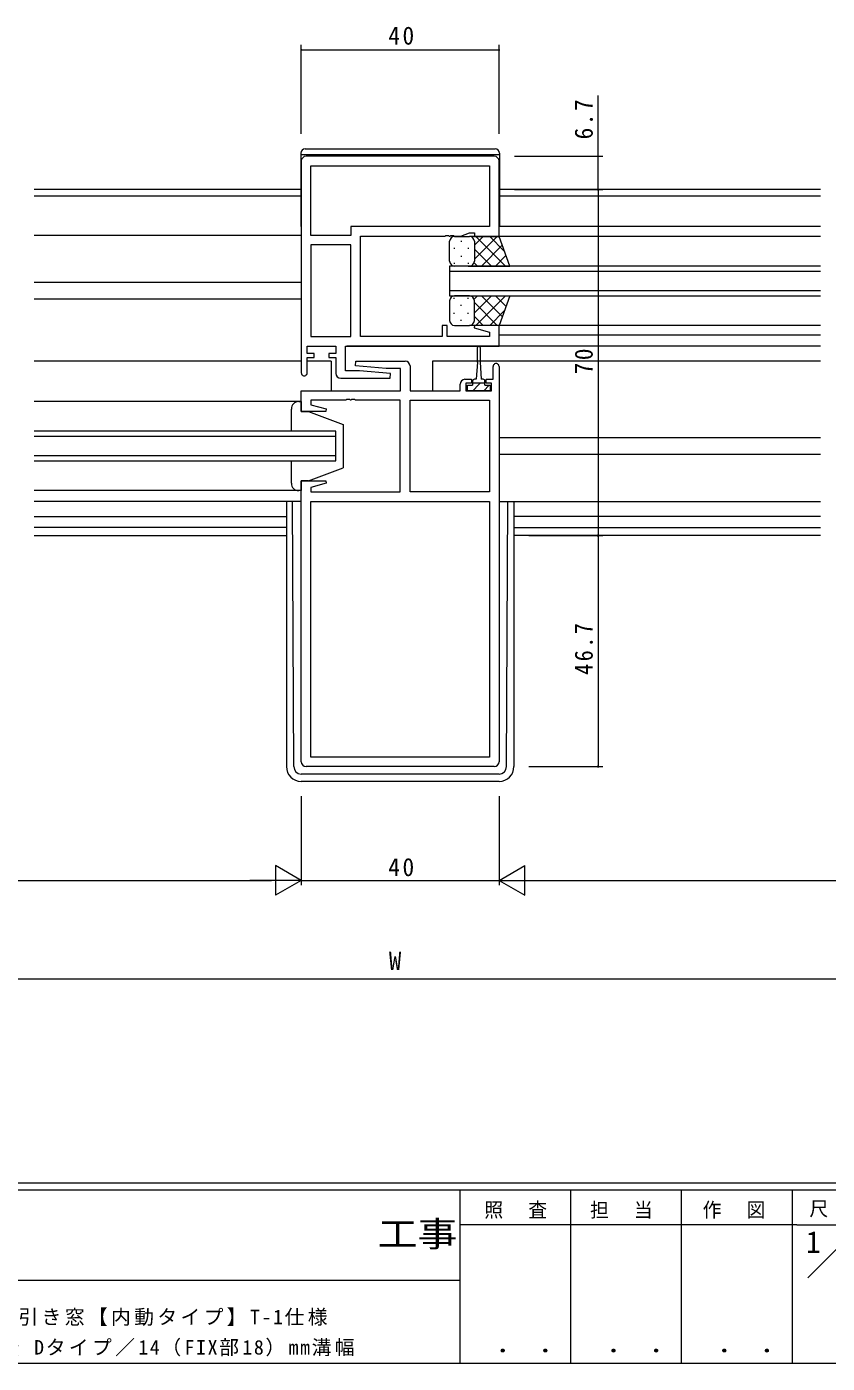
# Model space of a CAD drawing. Units: millimetres on the paper. Extents: x -420 to 373, y -297 to 267.
# Drawn here: x 10 to 171.8, y -297 to -26.8 of the extents above; entities that cross this region are included whole.
import ezdxf
from ezdxf.enums import TextEntityAlignment as Align

# ---------------------------------------------------------------- set-up
doc = ezdxf.new("R2010")
doc.units = ezdxf.units.MM
for name, color, linetype, lineweight in [('0-1_YKK_ZWAK', 7, 'Continuous', 9), ('0-3_YKK_12', 2, 'Continuous', 9), ('0-4_YKK_D', 6, 'Continuous', 9), ('0-6_YKK_13', 4, 'Continuous', 9), ('0-7_YKK_11', 7, 'Continuous', 9)]:
    doc.layers.add(name, color=color, linetype=linetype, lineweight=lineweight)
doc.layers.add('0-2_USER1', color=3, linetype='Continuous')
doc.styles.add('ＭＳ ゴシック', font='')
doc.styles.get('ＭＳ ゴシック').set_extended_font_data('MS Gothic')

msp = doc.modelspace()

# ---------------------------------------------------------------- linework, layer by layer
at = {"layer": '0-1_YKK_ZWAK'}
for p, q in [((352.3, -260.6), (-417.7, -260.6)), ((314.5, -262), (-417.7, -262)), ((97.5, -262), (97.5, -297)), ((119.9, -262), (119.9, -297)), ((142.3, -262), (142.3, -297)), ((164.7, -262), (164.7, -297)), ((165.684, -268.999), (97.5, -268.999)), ((165.684, -268.999), (185.7, -268.999)), ((167.87, -279.736), (177.564, -270.043)), ((-31.3, -280.199), (97.5, -280.199)), ((-417.7, -297), (314.5, -297))]:
    msp.add_line(p, q, dxfattribs=at)
at = {"layer": '0-3_YKK_12'}
for p, q in [((65.365, -59.677), (11.465, -59.677)), ((65.365, -61.077), (11.465, -61.077)), ((170.465, -59.677), (105.565, -59.677)), ((170.465, -61.077), (105.565, -61.077)), ((170.465, -67.176), (105.465, -67.177)), ((65.465, -68.977), (11.465, -68.977)), ((170.465, -69.176), (104.965, -69.177)), ((95.465, -75.177), (95.465, -81.177)), ((170.465, -75.177), (95.465, -75.177)), ((95.465, -76.177), (170.465, -76.177)), ((65.465, -78.477), (11.465, -78.477)), ((170.465, -80.177), (95.465, -80.177)), ((65.465, -81.877), (11.465, -81.877)), ((95.465, -81.177), (170.465, -81.177)), ((170.465, -87.175), (105.086, -87.174)), ((170.465, -91.376), (74.686, -91.377)), ((170.465, -89.176), (105.465, -89.176)), ((65.465, -94.377), (11.465, -94.377)), ((71.535, -94.377), (66.665, -94.377)), ((71.535, -94.377), (71.535, -100.269)), ((170.465, -94.377), (92.035, -94.377)), ((92.035, -94.377), (92.035, -100.269)), ((119.465, -94.377), (101.615, -94.377)), ((65.465, -102.577), (11.465, -102.577)), ((72.465, -108.577), (11.465, -108.577)), ((11.465, -109.577), (72.465, -109.577)), ((72.465, -114.577), (72.465, -108.577)), ((170.465, -109.877), (105.465, -109.877)), ((170.465, -113.277), (105.465, -113.277)), ((72.465, -113.577), (11.465, -113.577)), ((11.465, -114.577), (72.465, -114.577)), ((65.465, -120.577), (11.465, -120.577)), ((65.465, -122.777), (11.465, -122.777)), ((11.465, -125.777), (62.465, -125.777)), ((170.465, -125.777), (108.465, -125.777)), ((62.465, -128.047), (11.465, -128.047)), ((11.465, -129.677), (62.465, -129.677)), ((108.465, -128.047), (170.465, -128.047)), ((170.465, -129.677), (108.465, -129.677))]:
    msp.add_line(p, q, dxfattribs=at)
at = {"layer": '0-4_YKK_D'}
for p, q in [((65.465, -48.474), (65.465, -30.474)), ((65.465, -31.474), (105.465, -31.474)), ((105.465, -48.474), (105.465, -30.474)), ((108.565, -52.974), (126.465, -52.974)), ((108.565, -59.677), (126.465, -59.677)), ((125.465, -59.677), (125.465, -129.677)), ((111.465, -129.677), (126.465, -129.677)), ((125.465, -129.677), (125.465, -176.377)), ((111.465, -176.377), (126.465, -176.377)), ((65.465, -182.374), (65.465, -200.374)), ((65.465, -182.374), (65.465, -200.374)), ((105.465, -182.374), (105.465, -200.374)), ((105.465, -182.374), (105.465, -200.374)), ((65.465, -199.374), (60.269, -196.374)), ((60.269, -196.374), (60.269, -202.374)), ((105.465, -199.374), (110.661, -196.374)), ((110.661, -202.374), (110.661, -196.374)), ((-78.535, -199.374), (59.465, -199.374)), ((65.465, -199.374), (55.072, -199.374)), ((65.465, -199.374), (60.269, -202.374)), ((65.465, -199.374), (105.465, -199.374)), ((105.465, -199.374), (110.661, -202.374)), ((105.465, -199.374), (115.857, -199.374)), ((111.465, -199.374), (249.465, -199.374)), ((248.465, -219.374), (-77.535, -219.374))]:
    msp.add_line(p, q, dxfattribs=at)
msp.add_lwpolyline([(125.465, -59.677), (125.465, -52.974), (125.465, -40.673)], dxfattribs=at)
for centre, start, end in [((65.465, -31.474), 0, 180), ((65.465, -31.474), 180, 0), ((105.465, -31.474), 0, 180), ((105.465, -31.474), 180, 0), ((125.465, -52.974), 90, 270), ((125.465, -52.974), 270, 90), ((125.465, -59.677), 90, 270), ((125.465, -59.677), 90, 270), ((125.465, -59.677), 270, 90), ((125.465, -59.677), 270, 90), ((125.465, -129.677), 90, 270), ((125.465, -129.677), 90, 270), ((125.465, -129.677), 270, 90), ((125.465, -129.677), 270, 90), ((125.465, -176.377), 90, 270), ((125.465, -176.377), 270, 90)]:
    msp.add_arc(centre, 0.106, start, end, dxfattribs=at)
at = {"layer": '0-6_YKK_13'}
for p, q in [((65.365, -52.374), (65.365, -67.174)), ((105.565, -52.674), (65.365, -52.674)), ((66.265, -51.474), (104.665, -51.474)), ((105.565, -52.374), (105.565, -67.174)), ((65.365, -67.174), (65.465, -67.174)), ((105.565, -67.174), (105.465, -67.174)), ((95.468, -74.178), (95.468, -70.178)), ((96.468, -69.178), (99.468, -69.178)), ((97.832, -70.098), (97.832, -70.298)), ((105.468, -69.178), (99.468, -69.178)), ((100.468, -70.97), (102.26, -69.178)), ((100.468, -73.799), (105.088, -69.178)), ((100.468, -70.178), (100.468, -73.778)), ((100.736, -69.178), (106.737, -75.178)), ((103.565, -69.178), (106.526, -72.139)), ((107.611, -75.178), (105.468, -69.178)), ((96.417, -71.513), (96.417, -71.713)), ((99.247, -71.513), (99.247, -71.713)), ((100.468, -70.578), (100.468, -74.178)), ((100.468, -71.739), (103.908, -75.178)), ((101.917, -75.178), (106.113, -70.983)), ((96.417, -74.543), (96.417, -74.743)), ((99.468, -75.178), (96.468, -75.178)), ((97.832, -73.128), (97.832, -73.328)), ((99.247, -74.543), (99.247, -74.743)), ((99.247, -75.178), (107.611, -75.178)), ((100.412, -74.51), (101.08, -75.178)), ((104.745, -75.178), (106.857, -73.067)), ((95.468, -82.177), (95.468, -86.177)), ((96.417, -81.812), (96.417, -81.612)), ((99.468, -81.177), (96.468, -81.177)), ((97.832, -83.227), (97.832, -83.027)), ((99.247, -81.177), (107.611, -81.177)), ((99.247, -81.812), (99.247, -81.612)), ((100.412, -81.845), (101.08, -81.177)), ((100.468, -84.617), (103.908, -81.177)), ((100.468, -85.777), (100.468, -82.177)), ((100.468, -82.556), (105.088, -87.177)), ((100.468, -86.177), (100.468, -82.577)), ((100.736, -87.177), (106.737, -81.177)), ((101.917, -81.177), (106.113, -85.372)), ((104.745, -81.177), (106.857, -83.288)), ((107.611, -81.177), (105.468, -87.177)), ((96.417, -84.842), (96.417, -84.642)), ((97.832, -86.257), (97.832, -86.057)), ((99.247, -84.842), (99.247, -84.642)), ((100.468, -85.385), (102.26, -87.177)), ((103.565, -87.177), (106.526, -84.216)), ((96.468, -87.177), (99.468, -87.177)), ((105.468, -87.177), (99.468, -87.177)), ((101.115, -94.577), (101.115, -91.627)), ((101.615, -91.627), (101.615, -94.577)), ((101.115, -94.577), (100.865, -98.077)), ((101.615, -94.577), (101.865, -98.077)), ((100.115, -98.477), (100.115, -99.277)), ((100.115, -98.777), (102.615, -98.777)), ((101.365, -99.141), (100.129, -100.377)), ((100.865, -98.077), (100.515, -98.077)), ((101.729, -98.777), (101.365, -99.141)), ((102.215, -98.077), (101.865, -98.077)), ((103.474, -99.277), (102.374, -100.377)), ((102.615, -99.277), (102.615, -98.477)), ((64.965, -102.577), (65.465, -102.577)), ((65.465, -102.577), (65.465, -104.577)), ((63.465, -108.577), (63.465, -104.077)), ((65.465, -104.577), (66.965, -104.577)), ((66.965, -104.577), (73.965, -107.177)), ((73.965, -107.177), (73.965, -115.977)), ((63.465, -119.077), (63.465, -114.577)), ((66.965, -118.577), (73.965, -115.977)), ((65.465, -118.577), (65.465, -120.577)), ((66.965, -118.577), (65.465, -118.577)), ((65.465, -120.577), (64.965, -120.577)), ((62.465, -122.777), (62.465, -176.374)), ((63.957, -176.382), (63.675, -122.777)), ((105.465, -122.777), (170.465, -122.777)), ((105.465, -122.777), (105.765, -122.777)), ((106.973, -176.382), (107.255, -122.777)), ((108.465, -122.777), (108.465, -176.374)), ((105.473, -177.874), (65.457, -177.874)), ((105.465, -179.374), (65.465, -179.374))]:
    msp.add_line(p, q, dxfattribs=at)
msp.add_lwpolyline([(102.615, -99.277), (103.665, -99.277), (103.665, -100.377), (99.065, -100.377), (99.065, -99.277), (100.115, -99.277)], dxfattribs=at)
for centre, radius, start, end in [((66.265, -52.374), 0.9, 90, 180), ((104.665, -52.374), 0.9, 0, 90), ((96.468, -70.178), 1, 90, 180), ((99.468, -70.178), 1, 0, 90), ((99.468, -70.178), 1, 0, 90), ((96.468, -74.178), 1, 180, 270), ((99.468, -74.178), 1, 270, 0), ((99.468, -74.178), 1, 270, 0), ((96.468, -82.177), 1, 90, 180), ((99.468, -82.177), 1, 0, 90), ((99.468, -82.177), 1, 0, 90), ((96.468, -86.177), 1, 180, 270), ((99.468, -86.177), 1, 270, 0), ((99.468, -86.177), 1, 270, 0), ((101.365, -91.627), 0.25, 0, 180), ((100.515, -98.477), 0.4, 90, 180), ((102.215, -98.477), 0.4, 0, 90), ((64.965, -104.077), 1.5, 90, 180), ((64.965, -119.077), 1.5, 180, 270), ((65.465, -176.374), 3, 180, 270), ((65.457, -176.374), 1.5, 180.30154, 270), ((105.465, -176.374), 3, 270, 0), ((105.473, -176.374), 1.5, 270, 359.69844)]:
    msp.add_arc(centre, radius, start, end, dxfattribs=at)
at = {"layer": '0-7_YKK_11'}
for p, q in [((65.465, -53.974), (65.465, -96.774)), ((104.465, -52.974), (66.465, -52.974)), ((67.395, -54.904), (103.535, -54.904)), ((67.395, -70.904), (67.395, -89.444)), ((105.465, -95.477), (105.465, -175.377)), ((103.535, -102.307), (103.535, -120.847)), ((67.395, -174.447), (67.395, -122.777)), ((104.465, -176.377), (66.465, -176.377))]:
    msp.add_line(p, q, dxfattribs=at)
for points in [[(73.465, -97.874), (83.443, -97.874), (83.485, -96.918), (77.271, -96.374), (74.395, -96.374), (74.395, -91.374), (105.465, -91.374), (105.465, -87.174), (100.504, -87.174), (100.435, -87.696), (103.535, -88.527), (103.535, -89.444), (94.965, -89.444), (94.965, -87.174), (93.965, -87.174), (93.965, -89.444), (77.465, -89.444), (77.465, -69.104), (94.506, -69.104), (94.69, -68.984), (95.24, -68.984), (95.423, -69.104), (95.506, -69.104), (95.69, -68.984), (96.24, -68.984), (96.423, -69.104), (97.734, -69.104), (99.465, -68.474), (100.465, -68.474), (100.465, -69.174), (105.465, -69.174), (105.465, -53.974)], [(66.665, -96.774), (66.665, -93.674), (68.065, -93.674), (68.065, -92.874), (66.665, -92.874), (66.665, -91.374), (72.465, -91.374), (72.465, -92.874), (71.065, -92.874), (71.065, -93.674), (72.465, -93.674), (72.465, -96.874)], [(65.465, -175.377), (65.465, -118.577), (70.425, -118.577), (70.494, -119.099), (67.395, -119.929), (67.395, -120.847), (85.465, -120.847), (85.465, -102.307), (76.423, -102.307), (76.24, -102.187), (75.69, -102.187), (75.506, -102.307), (75.423, -102.307), (75.24, -102.187), (74.69, -102.187), (74.506, -102.307), (67.395, -102.307), (67.395, -103.224), (70.494, -104.054), (70.425, -104.577), (65.465, -104.577), (65.465, -100.377), (85.535, -100.377), (85.535, -95.877), (82.658, -95.877), (76.445, -95.333), (76.487, -94.377), (86.465, -94.377)], [(87.465, -95.377), (87.465, -100.377), (97.565, -100.377), (97.565, -99.077)], [(98.565, -98.077), (99.865, -98.077), (99.865, -98.877), (98.765, -98.877), (98.765, -100.377), (103.965, -100.377), (103.965, -98.877), (102.865, -98.877), (102.865, -98.077), (104.265, -98.077), (104.265, -95.477)]]:
    msp.add_lwpolyline(points, dxfattribs=at)
for points in [[(67.395, -54.904), (103.535, -54.904), (103.535, -67.174), (75.465, -67.174), (75.465, -68.974), (67.395, -68.974)], [(67.395, -70.904), (67.395, -89.444), (75.465, -89.444), (75.465, -70.904)], [(103.535, -102.307), (103.535, -120.847), (87.465, -120.847), (87.465, -102.307)], [(67.395, -174.447), (67.395, -122.777), (103.535, -122.777), (103.535, -174.447)]]:
    msp.add_lwpolyline(points, close=True, dxfattribs=at)
for centre, radius, start, end in [((66.465, -53.974), 1, 90, 179.99998), ((104.465, -53.974), 1, 0, 89.99998), ((86.465, -95.377), 1, 0, 89.99998), ((66.065, -96.774), 0.6, 179.99998, 0), ((73.465, -96.874), 1, 180, 269.99998), ((104.865, -95.477), 0.6, 359.99998, 180), ((98.565, -99.077), 1, 90, 179.99998), ((66.465, -175.377), 1, 180, 269.99998), ((104.465, -175.377), 1, 270, 359.99998)]:
    msp.add_arc(centre, radius, start, end, dxfattribs=at)

# ---------------------------------------------------------------- texts
at = {"layer": '0-1_YKK_ZWAK', "color": 2, "style": 'ＭＳ ゴシック', "width": 1.15}
msp.add_text('工事', height=5.132, dxfattribs=at).set_placement((80.931, -274.956), align=Align.BOTTOM_LEFT)
at = {"layer": '0-1_YKK_ZWAK', "color": 3, "style": 'ＭＳ ゴシック', "width": 1.15}
for p in [(101.955, -295.946), (124.355, -295.946), (146.755, -295.946)]:
    msp.add_text(' ． ．', height=3.666, dxfattribs=at).set_placement(p, align=Align.BOTTOM_LEFT)
at = {"layer": '0-1_YKK_ZWAK', "char_height": 2.933, "attachment_point": 7, "style": 'ＭＳ ゴシック'}
for s, insert in [('\\T1.17;\\W0.95;照\\~\\~査', (102.489, -267.78)), ('\\T1.17;\\W0.95;担\\~\\~当', (123.855, -267.78)), ('\\T1.17;\\W0.95;作\\~\\~図', (146.62, -267.762)), ('\\T1.17;\\W0.95;尺\\~\\~度', (168.212, -267.537))]:
    msp.add_mtext(s, dxfattribs=dict(at, insert=insert))
at = {"layer": '0-2_USER1', "style": 'ＭＳ ゴシック'}
msp.add_text('1', height=4.399, dxfattribs=at).set_placement((167.5, -275.999), align=Align.BOTTOM_LEFT)
at = {"layer": '0-2_USER1', "color": 7, "char_height": 2.933, "attachment_point": 7, "style": 'ＭＳ ゴシック'}
for s, insert in [('\\T1.17;EXIMA31\\~片引き窓【内動タイプ】T-1仕様\\~', (-15.065, -289.449)), ('\\T1.17;RC枠\\~アングル無\\~Dタイプ／14（FIX部18）mm溝幅\\~', (-25.955, -295.625))]:
    msp.add_mtext(s, dxfattribs=dict(at, insert=insert))
at = {"layer": '0-4_YKK_D', "color": 3, "style": 'ＭＳ ゴシック'}
msp.add_text('W', height=3.666, dxfattribs=at).set_placement((83.196, -218.574), align=Align.BOTTOM_LEFT)
at = {"layer": '0-4_YKK_D', "color": 3, "char_height": 3.666, "attachment_point": 7, "style": 'ＭＳ ゴシック'}
for insert in [(83.065, -30.474), (83.065, -198.574)]:
    msp.add_mtext('\\T1.21;\\W0.95;40', dxfattribs=dict(at, insert=insert))
at = {"layer": '0-4_YKK_D', "color": 3, "char_height": 3.666, "attachment_point": 7, "rotation": 90, "style": 'ＭＳ ゴシック'}
for s, insert in [('\\T1.21;\\W0.95;6.7', (124.465, -49.574)), ('\\T1.21;\\W0.95;70', (124.465, -97.077)), ('\\T1.22;\\W0.9;46.7', (124.465, -157.827))]:
    msp.add_mtext(s, dxfattribs=dict(at, insert=insert))

doc.saveas('drawing.dxf')
